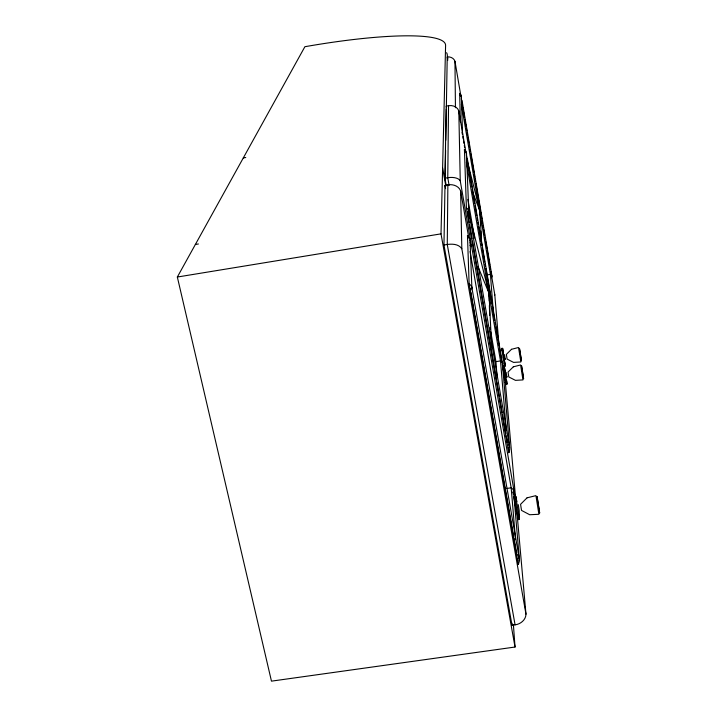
<?xml version="1.0" encoding="UTF-8"?>
<svg xmlns="http://www.w3.org/2000/svg" width="717" height="717" viewBox="0 0 717 717"><rect width="100%" height="100%" fill="white"/><g stroke="black" fill="none" stroke-linecap="round" stroke-linejoin="round"><path stroke-width="1.08" d="M446.27 185.802L444.934 178.192L446.216 106.107L448.537 105.713L447.767 177.717L449.12 185.443M468.837 238.187L460.61 190.883C458.808 185.864 452.741 183.991 447.874 184.878L447.265 244.479L515.075 624.848C520.47 624.184 525.875 619.918 525.973 614.164L517.405 517.62L513.775 496.72M515.075 624.848L512.01 625.287L443.966 245.017L444.997 185.353L447.874 184.878M445.105 179.187L445.607 150.274M445.786 140.272L446.324 109.136M446.359 106.914L447.229 56.876A8.066 6.623 -13.3 0 1 454.963 61.295L460.968 96.517M515.03 647.03L441.009 233.859L445.589 45.485A158.054 25.194 -11.1 0 0 304.886 46.713L177.341 277.031L271.465 681.15L515.03 647.03L513.399 624.686M466.382 154.666L466.48 154.056A4.759 4.634 -5 0 0 466.077 151.681L464.437 149.683L466.408 208.002L508.801 452.678A10.361 9.751 -12.4 0 0 508.828 444.701M517.271 518.239L517.405 517.62M471.696 289.059L471.84 288.395A8.514 5.709 -6.7 0 0 471.311 285.859L469.115 283.762L467.475 235.526L469.483 237.945A5.844 5.602 -1.9 0 1 469.985 240.813M513.04 492.203L513.417 491.217A7.349 4.212 -6.7 0 0 513.022 489.344L511.185 487.811L506.919 488.447M469.115 283.762L518.346 564.548L519.44 560.882A8.21 8.039 70.6 0 0 518.866 557.208M243.296 157.937L245.77 157.516M444.934 178.192L447.767 177.717A11.535 5.906 -8 0 1 460.251 180.863L515.138 497.123M195.365 244.479L198.403 243.977M177.341 277.031L441.009 233.859M443.966 245.017C449.828 243.87 458.046 243.027 461.829 248.772L525.973 614.164M486.547 275.023L490.41 274.396A7.681 3.504 -8.2 0 1 491.486 277.712M497.024 375.968L495.94 361.637L500.493 360.929A9.052 3.684 -8 0 1 502.294 363.322M469.993 245.304L470.97 245.85L470.155 242.176M460.368 121.989L459.669 93.389L461.049 95.092A4.015 3.952 -9.6 0 1 461.389 97.118M516.724 554.017L517.396 554.743M517.979 555.523L518.472 556.347M467.475 235.526L467.834 237.569L467.475 235.526L468.264 237.058M459.669 93.389L460 95.316L459.669 93.389L460.206 94.483M464.903 152.846L464.437 149.683L465.082 150.991M477.889 266.348L489.012 293.217L491.656 346.92M472.853 192.694L480.04 211.273L481.681 245.474M467.26 161.002L480.04 211.273L480.569 225.676M466.408 208.002A10.863 5.377 -8 0 1 468.586 212.062L489.012 293.217L489.236 300.997M516.894 501.604L515.783 496.236L519.395 519.538L519.207 510.746L518.266 504.651M515.075 498.557L514.636 496.406L518.239 519.708L517.853 515.478M502.232 351.178L501.667 348.301L504.49 366.36L504.194 363.035M505.279 371.478L504.141 365.634L507.053 384.294L506.731 380.763M503.773 368.699L503.2 365.778L506.112 384.446L505.476 378.845M503.325 351.993L502.581 348.157L505.404 366.217L505.1 362.892M470.818 292.124L513.641 536.415M514.026 538.619L516.536 552.924M442.613 167.886L445.732 185.533M444.997 185.353L445.589 188.661M513.005 492.319L513.39 494.515M470.056 251.47L511.185 487.811L515.523 539.677M471.795 287.096L519.359 559.018M447.829 58.498L447.265 55.191A157.767 26.108 -11.1 0 0 446.557 52.717M447.229 56.876L447.802 60.192M467.923 199.416L474.591 238.035M490.025 327.427L490.41 329.632M490.786 331.846L495.94 361.637M468.676 210.538L509.617 447.3M468.586 212.053L468.972 214.249M469.196 222.395L467.592 211.372M469.581 224.591L472.055 238.895M472.44 241.1L496.451 379.714M496.827 381.919L499.31 396.214M499.686 398.419L502.16 412.723M502.545 414.919L505.781 433.624M506.166 435.819L507.313 442.425L507.027 439.073M462.071 100.765L491.97 276.045M461.345 98.722L461.721 100.927M462.098 103.123L462.474 105.327M462.85 107.532L463.227 109.728M463.603 111.933L464.544 117.436M464.921 119.64L465.288 121.836M465.665 124.041L466.041 126.246M466.417 128.442L466.794 130.646M467.17 132.851L467.547 135.047M467.923 137.252L468.864 142.755M469.241 144.959L469.608 147.155M469.985 149.36L470.361 151.565M470.737 153.761L471.114 155.965M471.49 158.161L473.928 172.474M474.304 174.679L474.681 176.875M475.057 179.08L475.434 181.284M475.81 183.48L478.248 197.793M478.624 199.998L479.001 202.194M479.377 204.399L480.318 209.902M480.695 212.107L481.071 214.302M481.448 216.507L481.824 218.712M482.191 220.908L482.568 223.112M482.944 225.317L483.321 227.513M483.697 229.718L484.638 235.221M485.015 237.426L485.391 239.621M485.767 241.826L486.144 244.031M486.511 246.227L486.888 248.432M487.264 250.636L489.711 264.94M490.087 267.145L490.464 269.35M490.831 271.546L491.208 273.751M491.584 275.955L494.784 294.669L499.041 345.836M461.389 104.449L479.718 211.793M480.094 213.989L490.41 274.396L493.341 312.074M467.296 158.457L502.294 362.632M448.537 105.713A9.536 7.977 -13.4 0 1 458.808 110.947L465.996 152.829M466.373 155.033L467.511 161.648M467.887 163.852L468.264 166.057M468.64 168.262L471.858 186.994M472.234 189.198L474.69 203.529M475.066 205.734L476.769 215.656M477.146 217.86L477.531 220.065M477.907 222.27L478.284 224.475M478.66 226.68L480.363 236.601M480.74 238.806L481.116 241.011M481.492 243.215L481.878 245.42M482.254 247.625L484.71 261.947M485.086 264.152L485.463 266.357M485.848 268.561L489.057 287.302M489.433 289.507L491.889 303.838M492.274 306.042L492.651 308.247M493.027 310.452L494.73 320.365M495.106 322.569L495.483 324.774M495.859 326.979L497.562 336.9M497.939 339.105L498.324 341.31M498.7 343.515L499.077 345.719M499.453 347.924L501.909 362.255M502.294 364.46L505.315 382.089L515.514 497.114M462.053 132.286L462.429 134.482M462.806 136.678L463.182 138.874M463.558 141.07L463.935 143.266M464.311 145.461L464.688 147.657M465.064 149.853L465.45 152.049M464.437 149.683L464.939 152.596M466.4 162.383L500.493 360.929L506.283 430.146M503.253 357.048L503.728 360.042M504.831 374.722L505.153 376.784M505.198 358.536L505.279 359.396L504.535 354.673M506.838 376.326L506.919 377.241L506.157 372.365M518.911 514.25L519.395 519.538M502.339 362.972L509.545 446.332M513.462 490.724L519.323 558.48M517.853 558.713L518.041 560.936M518.203 562.881L518.346 564.548M508.335 447.229L508.801 452.678M516.446 550.71L516.634 552.915M511.857 623.055L512.01 625.287M470.002 240.07L471.876 287.741M466.498 153.447L468.739 211.04M480.766 231.215L481.125 241.19M470.549 288.79L470.63 291.021M489.37 305.433L489.666 315.435M461.407 96.598L462.537 134.572M460.61 190.883L461.829 248.772M458.808 110.947L460.251 180.863M454.963 61.295L455.447 107.729M494.784 294.669A7.708 3.442 -8.2 0 1 494.488 295.512M505.315 382.089A9.043 3.576 -7.9 0 1 505.198 382.537M515.604 504.006A10.818 10.361 -12.4 0 1 515.227 505.198M527.049 497.831L520.569 504.311L521.519 510.405L529.693 514.734L538.879 514.277L535.94 495.626L527.049 497.831M513.336 366.817L508.039 372.069L508.801 376.954L515.469 380.36L522.962 379.911L520.596 364.971L513.336 366.817M511.499 349.296L506.363 354.386L507.107 359.109L513.569 362.399L520.838 361.96L518.543 347.503L511.499 349.296M539.659 512.969L537.087 496.639L539.659 512.969M520.183 352.316L519.449 348.283L521.456 360.929L520.183 352.316M522.281 369.891L521.528 365.787L523.607 378.854L522.281 369.891"/></g></svg>
